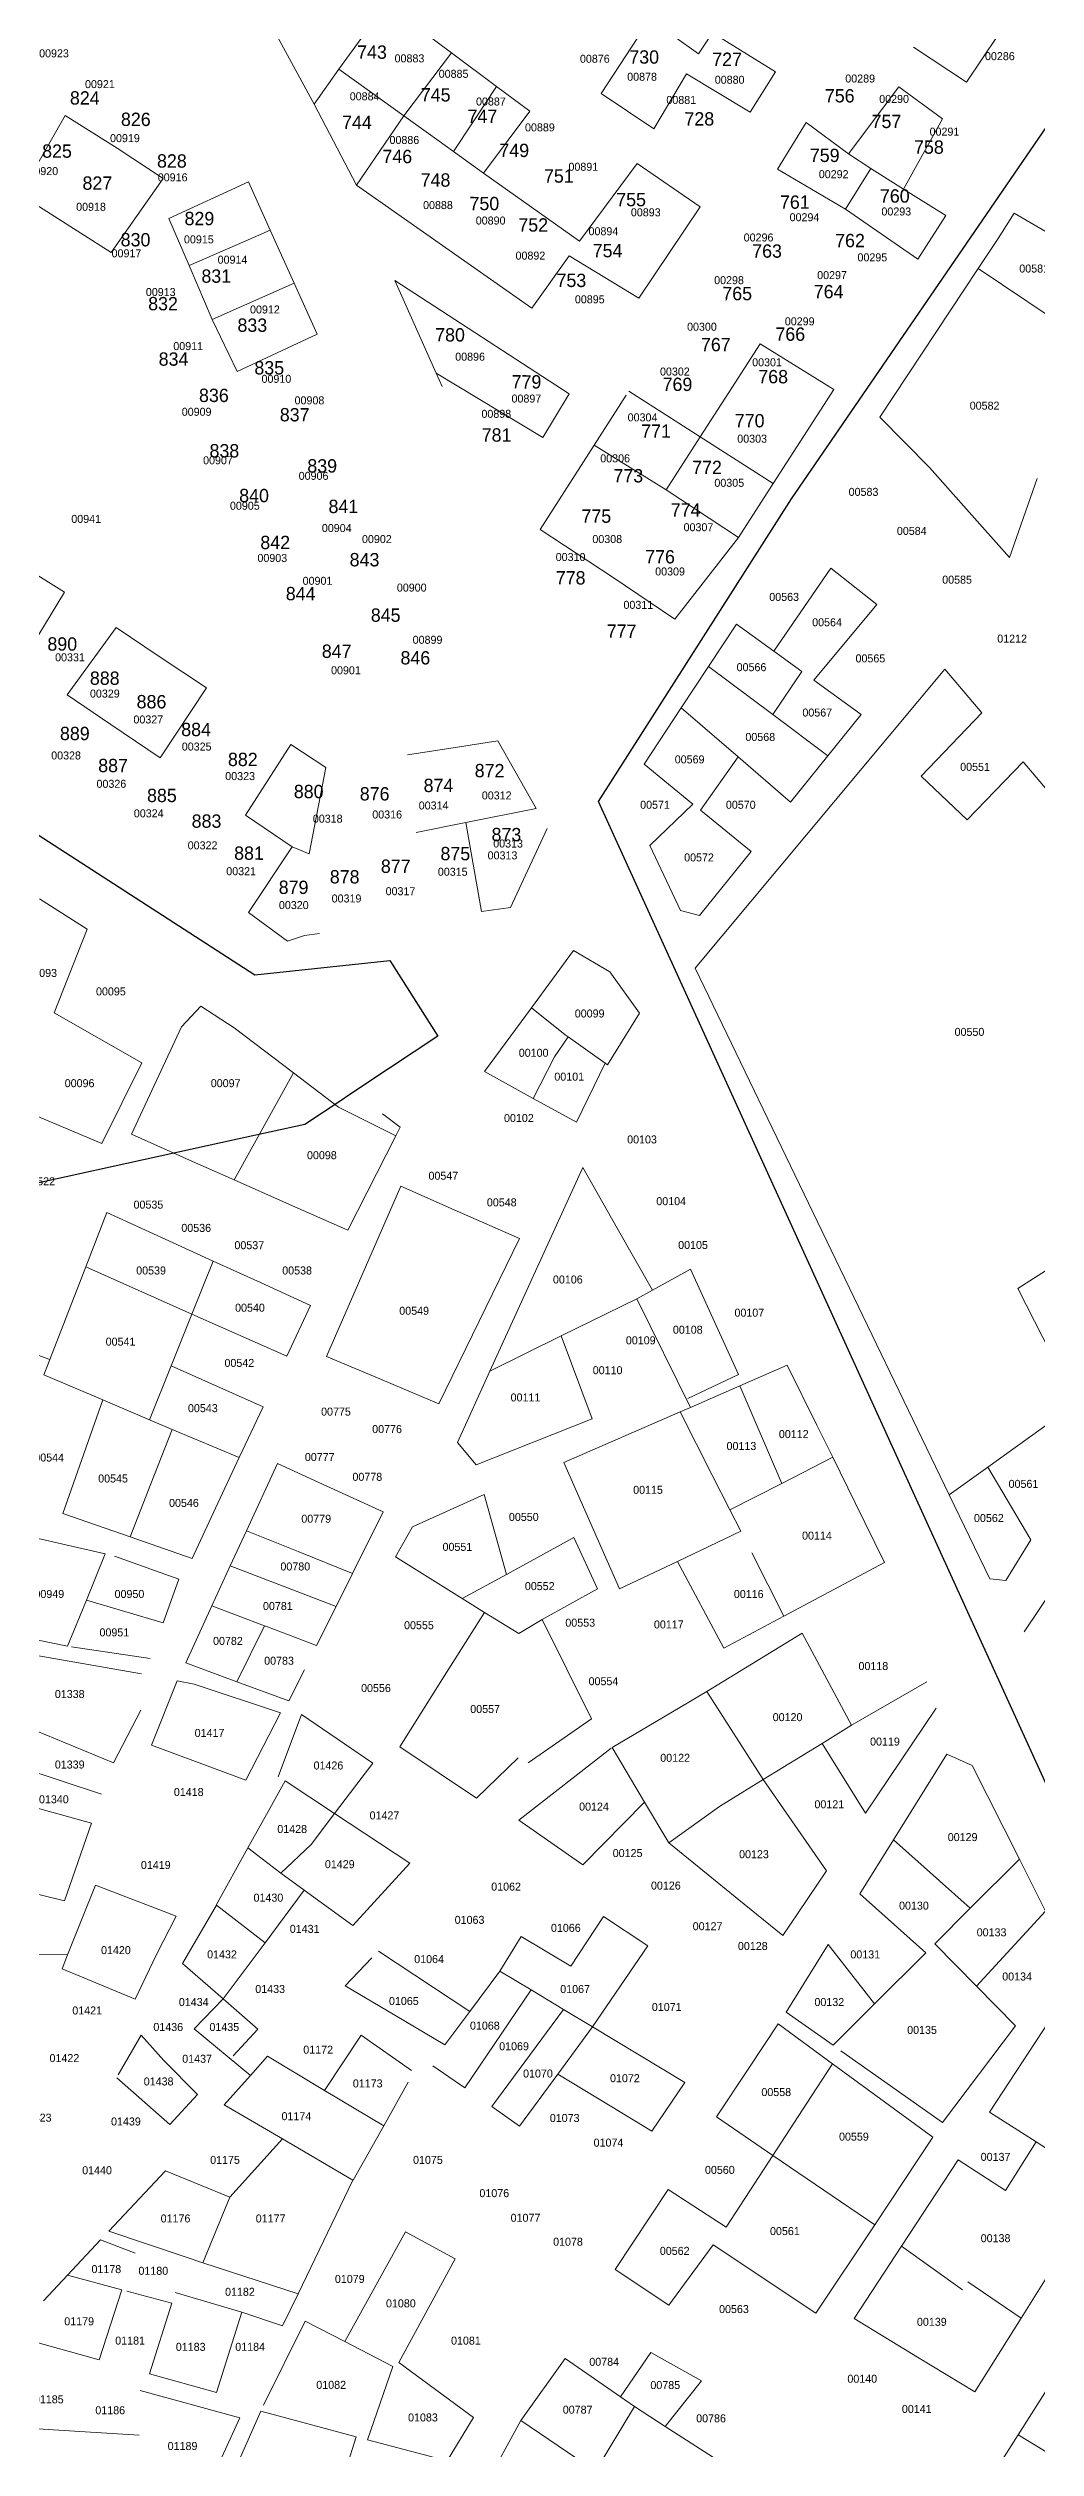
# Model space of a CAD drawing. Header units: metres. Extents: x 245232 to 248406, y 1633796 to 1637634.
# Drawn here: x 245772.9 to 245958.2, y 1634875.1 to 1635324.9 of the extents above; entities that cross this region are included whole.
import ezdxf
from ezdxf.enums import TextEntityAlignment as Align

# ---------------------------------------------------------------- set-up
doc = ezdxf.new("R2010")
doc.units = ezdxf.units.M
doc.header["$MEASUREMENT"] = 0
for name, color, linetype in [('historique_numero_parcelle', 7, 'Continuous'), ('limites_sections', 7, 'Continuous'), ('numero_lot', 7, 'Continuous')]:
    doc.layers.add(name, color=color, linetype=linetype)
doc.layers.add('LIMITES_PARCELLES', color=7, linetype='Continuous', lineweight=0, true_color=0xffffff)
doc.styles.add('Style-FANCY', font='FANCY.shx')
doc.styles.add('Style-WORKING', font='WORKING.shx')

msp = doc.modelspace()

# ---------------------------------------------------------------- linework, layer by layer
at = {"layer": 'limites_parcelles'}
for p, q in [((245836.296, 1635333.14), (245827.472, 1635320.931)), ((245836.296, 1635333.14), (245848.605, 1635323.986)), ((245876.648, 1635316.385), (245885.787, 1635330.35)), ((245894.908, 1635323.844), (245885.787, 1635330.35)), ((245953.943, 1635331.62), (245945.159, 1635318.497)), ((245822.816, 1635314.37), (245815.513, 1635327.81)), ((245897.512, 1635327.79), (245894.908, 1635323.844)), ((245897.512, 1635327.79), (245909.341, 1635320.439)), ((245827.472, 1635320.931), (245822.816, 1635314.37)), ((245831.21, 1635318.244), (245827.472, 1635320.931)), ((245848.605, 1635323.986), (245839.642, 1635312.184)), ((245848.605, 1635323.986), (245857.045, 1635317.71)), ((245945.159, 1635318.497), (245935.211, 1635325.059)), ((245839.642, 1635312.184), (245831.21, 1635318.244)), ((245852.379, 1635310.676), (245857.045, 1635317.71)), ((245857.045, 1635317.71), (245863.244, 1635313.1)), ((245886.522, 1635309.779), (245876.648, 1635316.385)), ((245892.663, 1635320.079), (245886.522, 1635309.779)), ((245904.574, 1635312.872), (245892.663, 1635320.079)), ((245909.341, 1635320.439), (245904.574, 1635312.872)), ((245923.04, 1635305.056), (245932.459, 1635317.65)), ((245932.459, 1635317.65), (245940.645, 1635311.616)), ((245767.703, 1635297.489), (245776.143, 1635312.286)), ((245776.143, 1635312.286), (245785.906, 1635306.167)), ((245830.784, 1635299.227), (245822.816, 1635314.37)), ((245830.784, 1635299.227), (245839.642, 1635312.184)), ((245839.642, 1635312.184), (245839.642, 1635312.184)), ((245839.642, 1635312.184), (245844.26, 1635308.865)), ((245863.244, 1635313.1), (245854.566, 1635301.458)), ((245844.26, 1635308.865), (245848.944, 1635305.498)), ((245848.944, 1635305.498), (245852.379, 1635310.676)), ((245909.722, 1635302.216), (245915.08, 1635310.975)), ((245915.08, 1635310.975), (245923.04, 1635305.056)), ((245940.645, 1635311.616), (245933.355, 1635298.48)), ((245785.906, 1635306.167), (245794.479, 1635300.452)), ((245848.944, 1635305.498), (245854.566, 1635301.458)), ((245872.577, 1635288.707), (245883.397, 1635303.291)), ((245883.397, 1635303.291), (245895.226, 1635295.163)), ((245927.187, 1635302.36), (245923.04, 1635305.056)), ((245794.479, 1635300.452), (245784.742, 1635286.588)), ((245795.563, 1635292.965), (245810.486, 1635299.844)), ((245810.486, 1635299.844), (245814.584, 1635290.775)), ((245863.667, 1635276.164), (245830.784, 1635299.227)), ((245854.566, 1635301.458), (245872.577, 1635288.707)), ((245922.492, 1635294.706), (245909.722, 1635302.216)), ((245922.492, 1635294.706), (245927.187, 1635302.36)), ((245933.355, 1635298.48), (245927.187, 1635302.36)), ((245933.355, 1635298.48), (245941.258, 1635293.509)), ((245784.742, 1635286.588), (245767.703, 1635297.489)), ((245895.226, 1635295.163), (245883.726, 1635278.029)), ((245936.013, 1635285.368), (245922.492, 1635294.706)), ((245951.081, 1635289.225), (245954.118, 1635293.979)), ((245954.118, 1635293.979), (245970.522, 1635284.381)), ((245799.373, 1635284.181), (245795.563, 1635292.965)), ((245809.874, 1635288.733), (245814.584, 1635290.775)), ((245814.584, 1635290.775), (245819.062, 1635280.864)), ((245941.258, 1635293.509), (245936.013, 1635285.368)), ((245947.334, 1635283.564), (245951.081, 1635289.225)), ((245799.373, 1635284.181), (245809.874, 1635288.733)), ((245870.627, 1635285.962), (245863.667, 1635276.164)), ((245883.726, 1635278.029), (245870.627, 1635285.962)), ((245803.713, 1635274.021), (245799.373, 1635284.181)), ((245819.062, 1635280.864), (245814.111, 1635278.657)), ((245819.062, 1635280.864), (245823.398, 1635271.269)), ((245845.722, 1635263.957), (245837.95, 1635281.368)), ((245837.95, 1635281.368), (245870.63, 1635260.095)), ((245928.891, 1635255.696), (245947.334, 1635283.564)), ((245965.791, 1635271.233), (245947.334, 1635283.564)), ((245814.111, 1635278.657), (245803.713, 1635274.021)), ((245808.369, 1635264.284), (245803.713, 1635274.021)), ((245823.398, 1635271.269), (245808.369, 1635264.284)), ((245900.61, 1635260.361), (245906.48, 1635269.443)), ((245906.48, 1635269.443), (245920.261, 1635260.917)), ((245865.692, 1635251.898), (245845.722, 1635263.957)), ((245846.84, 1635261.453), (245845.722, 1635263.957)), ((245870.63, 1635260.095), (245865.692, 1635251.898)), ((245875.308, 1635250.45), (245881.341, 1635259.865)), ((245881.839, 1635260.592), (245895.23, 1635252.036)), ((245895.23, 1635252.036), (245900.61, 1635260.361)), ((245920.261, 1635260.917), (245908.91, 1635243.297)), ((245938.234, 1635246.276), (245928.891, 1635255.696)), ((245865.212, 1635234.697), (245875.308, 1635250.45)), ((245875.308, 1635250.45), (245888.82, 1635242.116)), ((245895.23, 1635252.036), (245888.831, 1635242.133)), ((245908.91, 1635243.297), (245895.23, 1635252.036)), ((245945.665, 1635237.909), (245938.234, 1635246.276)), ((245958.383, 1635244.246), (245953.197, 1635229.429)), ((245888.82, 1635242.116), (245888.831, 1635242.133)), ((245888.831, 1635242.133), (245902.402, 1635233.195)), ((245908.91, 1635243.297), (245902.402, 1635233.195)), ((245953.197, 1635229.429), (245945.665, 1635237.909)), ((245878.885, 1635225.647), (245865.212, 1635234.697)), ((245902.402, 1635233.195), (245890.474, 1635217.868)), ((245767.992, 1635227.91), (245776.002, 1635222.907)), ((245909.009, 1635211.849), (245919.715, 1635227.444)), ((245919.715, 1635227.444), (245928.353, 1635220.606)), ((245776.002, 1635222.907), (245767.47, 1635208.814)), ((245890.474, 1635217.868), (245878.885, 1635225.647)), ((245928.353, 1635220.606), (245916.505, 1635206.437)), ((245776.516, 1635203.655), (245785.699, 1635216.28)), ((245785.699, 1635216.28), (245793.773, 1635210.885)), ((245896.767, 1635208.969), (245902.009, 1635216.903)), ((245902.009, 1635216.903), (245909.009, 1635211.849)), ((245793.773, 1635210.885), (245802.608, 1635204.982)), ((245891.674, 1635201.263), (245896.767, 1635208.969)), ((245894.268, 1635152.455), (245941.099, 1635208.494)), ((245908.835, 1635199.967), (245896.767, 1635208.969)), ((245914.299, 1635208.029), (245909.009, 1635211.849)), ((245941.099, 1635208.494), (245947.999, 1635200.327)), ((245802.608, 1635204.982), (245793.94, 1635191.9)), ((245908.835, 1635199.967), (245914.299, 1635208.029)), ((245916.505, 1635206.437), (245925.388, 1635200.024)), ((245784.681, 1635198.147), (245776.516, 1635203.655)), ((245884.679, 1635190.675), (245891.674, 1635201.263)), ((245902.35, 1635192.051), (245891.674, 1635201.263)), ((245908.835, 1635199.967), (245919.156, 1635192.269)), ((245925.388, 1635200.024), (245919.156, 1635192.269)), ((245947.999, 1635200.327), (245936.673, 1635188.464)), ((245793.94, 1635191.9), (245784.681, 1635198.147)), ((245848.874, 1635193.754), (245857.262, 1635195.06)), ((245857.262, 1635195.06), (245864.425, 1635182.372)), ((245809.922, 1635181.119), (245818.462, 1635194.39)), ((245818.462, 1635194.39), (245824.983, 1635190.033)), ((245840.326, 1635192.422), (245848.874, 1635193.754)), ((245893.85, 1635183.207), (245884.679, 1635190.675)), ((245902.35, 1635192.051), (245895.274, 1635182.048)), ((245912.17, 1635183.577), (245902.35, 1635192.051)), ((245919.156, 1635192.269), (245912.17, 1635183.577)), ((245945.272, 1635180.262), (245955.765, 1635191.136)), ((245955.765, 1635191.136), (245969.785, 1635174.543)), ((245824.983, 1635190.033), (245821.888, 1635173.865)), ((245936.673, 1635188.464), (245945.272, 1635180.262)), ((245864.425, 1635182.372), (245851.296, 1635179.746)), ((245885.781, 1635175.414), (245893.85, 1635183.207)), ((245895.274, 1635182.048), (245904.744, 1635174.336)), ((245818.713, 1635175.188), (245809.922, 1635181.119)), ((245851.296, 1635179.746), (245841.963, 1635177.88)), ((245854.176, 1635163.09), (245851.296, 1635179.746)), ((245866.523, 1635178.656), (245859.643, 1635163.839)), ((245810.529, 1635162.912), (245818.713, 1635175.188)), ((245821.888, 1635173.865), (245818.713, 1635175.188)), ((245891.496, 1635163.283), (245885.781, 1635175.414)), ((245904.744, 1635174.336), (245895.095, 1635162.33)), ((245771.315, 1635165.44), (245780.269, 1635159.774)), ((245859.643, 1635163.839), (245854.176, 1635163.09)), ((245895.095, 1635162.33), (245891.496, 1635163.283)), ((245780.269, 1635159.774), (245774.047, 1635144.067)), ((245817.839, 1635157.489), (245810.529, 1635162.912)), ((245823.855, 1635158.936), (245821.014, 1635158.547)), ((245821.014, 1635158.547), (245817.839, 1635157.489)), ((245863.567, 1635145.03), (245871.436, 1635155.753)), ((245871.436, 1635155.753), (245878.262, 1635151.784)), ((245878.262, 1635151.784), (245883.818, 1635144.005)), ((245941.902, 1635053.765), (245894.268, 1635152.455)), ((245797.934, 1635141.439), (245801.588, 1635145.307)), ((245801.588, 1635145.307), (245807.851, 1635141.286)), ((245774.047, 1635144.067), (245790.495, 1635134.699)), ((245788.542, 1635121.33), (245797.934, 1635141.439)), ((245807.851, 1635141.286), (245818.944, 1635132.813)), ((245854.787, 1635133.064), (245863.567, 1635145.03)), ((245869.879, 1635139.974), (245863.567, 1635145.03)), ((245883.818, 1635144.005), (245877.813, 1635134.33)), ((245870.443, 1635139.573), (245867.872, 1635135.813)), ((245870.443, 1635139.573), (245869.879, 1635139.974)), ((245877.411, 1635134.616), (245870.443, 1635139.573)), ((245790.495, 1635134.699), (245782.985, 1635119.611)), ((245807.836, 1635112.783), (245818.944, 1635132.813)), ((245818.944, 1635132.813), (245827.367, 1635126.379)), ((245863.917, 1635128.05), (245854.787, 1635133.064)), ((245867.872, 1635135.813), (245863.917, 1635128.05)), ((245877.411, 1635134.616), (245872.018, 1635123.601)), ((245877.813, 1635134.33), (245877.411, 1635134.616)), ((245872.018, 1635123.601), (245863.917, 1635128.05)), ((245782.985, 1635119.611), (245767.014, 1635126.312)), ((245827.367, 1635126.379), (245838.111, 1635121.007)), ((245835.63, 1635125.162), (245838.945, 1635122.653)), ((245799.465, 1635116.491), (245788.542, 1635121.33)), ((245838.111, 1635121.007), (245829.155, 1635103.339)), ((245838.945, 1635122.653), (245838.111, 1635121.007)), ((245807.836, 1635112.783), (245799.465, 1635116.491)), ((245855.796, 1635076.934), (245873.182, 1635115.113)), ((245873.182, 1635115.113), (245879.664, 1635103.74)), ((245817.661, 1635108.431), (245807.836, 1635112.783)), ((245825.12, 1635079.671), (245839.051, 1635111.62)), ((245839.051, 1635111.62), (245849.631, 1635106.934)), ((245779.996, 1635096.473), (245783.942, 1635106.645)), ((245783.942, 1635106.645), (245794.898, 1635101.654)), ((245829.155, 1635103.339), (245817.661, 1635108.431)), ((245849.631, 1635106.934), (245861.324, 1635101.754)), ((245794.898, 1635101.654), (245803.874, 1635097.565)), ((245861.324, 1635101.754), (245846.184, 1635070.827)), ((245879.664, 1635103.74), (245886.293, 1635092.111)), ((245954.797, 1635092.42), (245972.921, 1635104.062)), ((245773.259, 1635079.108), (245779.996, 1635096.473)), ((245799.894, 1635087.633), (245779.996, 1635096.473)), ((245799.894, 1635087.633), (245803.874, 1635097.565)), ((245803.874, 1635097.565), (245812.771, 1635093.512)), ((245886.293, 1635092.111), (245893.426, 1635096.015)), ((245893.426, 1635096.015), (245902.412, 1635076.277)), ((245812.771, 1635093.512), (245822.149, 1635089.24)), ((245886.293, 1635092.111), (245883.353, 1635090.502)), ((245965.777, 1635070.856), (245954.797, 1635092.42)), ((245799.894, 1635087.633), (245796.007, 1635077.933)), ((245817.689, 1635079.728), (245799.894, 1635087.633)), ((245822.149, 1635089.24), (245817.689, 1635079.728)), ((245883.353, 1635090.502), (245869.169, 1635083.518)), ((245893.426, 1635070.133), (245883.353, 1635090.502)), ((245855.796, 1635076.934), (245869.169, 1635083.518)), ((245869.169, 1635083.518), (245874.961, 1635068.013)), ((245773.259, 1635079.108), (245768.728, 1635080.713)), ((245772.141, 1635076.226), (245773.259, 1635079.108)), ((245791.953, 1635067.816), (245796.007, 1635077.933)), ((245796.007, 1635077.933), (245813.25, 1635070.259)), ((245833.955, 1635075.962), (245825.12, 1635079.671)), ((245902.668, 1635074.159), (245911.547, 1635078.027)), ((245911.547, 1635078.027), (245917.078, 1635066.821)), ((245783.189, 1635071.536), (245772.141, 1635076.226)), ((245846.184, 1635070.827), (245833.955, 1635075.962)), ((245849.687, 1635063.519), (245855.796, 1635076.934)), ((245902.412, 1635076.277), (245892.892, 1635071.795)), ((245893.426, 1635070.133), (245902.668, 1635074.159)), ((245902.668, 1635074.159), (245910.52, 1635055.895)), ((245775.722, 1635050.212), (245783.189, 1635071.536)), ((245791.953, 1635067.816), (245783.189, 1635071.536)), ((245813.25, 1635070.259), (245808.773, 1635060.71)), ((245869.637, 1635059.771), (245891.463, 1635069.278)), ((245891.463, 1635069.278), (245893.426, 1635070.133)), ((245891.463, 1635069.278), (245897.488, 1635057.422)), ((245965.777, 1635070.856), (245956.715, 1635064.369)), ((245796.21, 1635066.017), (245791.953, 1635067.816)), ((245796.21, 1635066.017), (245792.226, 1635055.826)), ((245808.773, 1635060.71), (245796.21, 1635066.017)), ((245874.961, 1635068.013), (245853.179, 1635059.391)), ((245917.078, 1635066.821), (245920.063, 1635060.773)), ((245956.715, 1635064.369), (245949.139, 1635058.946)), ((245808.773, 1635060.71), (245804.325, 1635051.221)), ((245853.179, 1635059.391), (245849.687, 1635063.519)), ((245880.059, 1635036.093), (245869.637, 1635059.771)), ((245910.52, 1635055.895), (245920.063, 1635060.773)), ((245920.063, 1635060.773), (245924.27, 1635052.249)), ((245792.226, 1635055.826), (245788.323, 1635045.843)), ((245810.13, 1635047.019), (245815.92, 1635059.598)), ((245815.92, 1635059.598), (245825.183, 1635055.391)), ((245825.183, 1635055.391), (245835.787, 1635050.574)), ((245897.488, 1635057.422), (245900.791, 1635050.923)), ((245900.791, 1635050.923), (245910.52, 1635055.895)), ((245941.902, 1635053.765), (245949.139, 1635058.946)), ((245949.139, 1635058.946), (245957.242, 1635045.329)), ((245804.325, 1635051.221), (245799.919, 1635041.823)), ((245841.257, 1635047.719), (245854.732, 1635053.797)), ((245854.732, 1635053.797), (245858.885, 1635038.833)), ((245900.791, 1635050.923), (245902.829, 1635046.914)), ((245924.27, 1635052.249), (245929.803, 1635041.038)), ((245949.513, 1635037.996), (245941.902, 1635053.765)), ((245788.323, 1635045.843), (245775.722, 1635050.212)), ((245807.092, 1635040.418), (245810.13, 1635047.019)), ((245819.816, 1635043.097), (245810.13, 1635047.019)), ((245835.787, 1635050.574), (245830.001, 1635038.972)), ((245838.052, 1635042.122), (245841.257, 1635047.719)), ((245902.829, 1635046.914), (245890.957, 1635041.272)), ((245955.995, 1635028.033), (245968.247, 1635046.411)), ((245768.092, 1635046.239), (245783.632, 1635042.653)), ((245783.632, 1635042.653), (245780.108, 1635034.015)), ((245785.393, 1635042.246), (245797.458, 1635037.96)), ((245799.919, 1635041.823), (245788.323, 1635045.843)), ((245830.001, 1635038.972), (245819.816, 1635043.097)), ((245850.605, 1635034.296), (245838.052, 1635042.122)), ((245858.885, 1635038.833), (245871.52, 1635045.756)), ((245871.52, 1635045.756), (245875.93, 1635036.117)), ((245904.887, 1635042.866), (245910.922, 1635030.992)), ((245957.242, 1635045.329), (245952.529, 1635037.678)), ((245797.458, 1635037.96), (245794.494, 1635029.765)), ((245803.644, 1635032.925), (245807.092, 1635040.418)), ((245807.092, 1635040.418), (245826.923, 1635032.801)), ((245830.001, 1635038.972), (245826.923, 1635032.801)), ((245850.605, 1635034.296), (245858.885, 1635038.833)), ((245890.957, 1635041.272), (245880.059, 1635036.093)), ((245899.661, 1635025), (245890.957, 1635041.272)), ((245929.803, 1635041.038), (245910.922, 1635030.992)), ((245952.529, 1635037.678), (245949.513, 1635037.996)), ((245780.108, 1635034.015), (245776.594, 1635025.402)), ((245794.494, 1635029.765), (245780.108, 1635034.015)), ((245798.728, 1635022.244), (245803.645, 1635032.925)), ((245803.645, 1635032.925), (245803.644, 1635032.925)), ((245813.512, 1635029.208), (245803.645, 1635032.925)), ((245826.923, 1635032.801), (245823.293, 1635025.522)), ((245854.751, 1635031.712), (245850.605, 1635034.296)), ((245875.93, 1635036.117), (245865.599, 1635030.389)), ((245813.512, 1635029.208), (245808.352, 1635018.694)), ((245814.06, 1635029.001), (245813.512, 1635029.208)), ((245823.293, 1635025.522), (245814.06, 1635029.001)), ((245846.901, 1635019.25), (245854.751, 1635031.712)), ((245854.751, 1635031.712), (245861.233, 1635027.743)), ((245861.233, 1635027.743), (245865.599, 1635030.389)), ((245865.599, 1635030.389), (245874.843, 1635011.782)), ((245910.922, 1635030.992), (245899.661, 1635025)), ((245765.434, 1635024.535), (245790.473, 1635020.18)), ((245776.594, 1635025.402), (245765.549, 1635027.641)), ((245792.061, 1635023.038), (245777.297, 1635025.26)), ((245896.448, 1635016.862), (245914.356, 1635027.824)), ((245914.356, 1635027.824), (245923.612, 1635010.558)), ((245808.352, 1635018.694), (245798.728, 1635022.244)), ((245821.013, 1635020.95), (245818.096, 1635015.1)), ((245792.302, 1635006.813), (245797.141, 1635018.91)), ((245797.141, 1635018.91), (245800.316, 1635018.275)), ((245800.316, 1635018.275), (245816.508, 1635012.877)), ((245818.096, 1635015.1), (245808.352, 1635018.694)), ((245838.886, 1635006.525), (245846.901, 1635019.25)), ((245888.341, 1635012.075), (245896.445, 1635016.867)), ((245896.445, 1635016.867), (245896.448, 1635016.862)), ((245907.049, 1635000.365), (245896.448, 1635016.862)), ((245923.612, 1635010.558), (245937.702, 1635018.667)), ((245790.314, 1635013.354), (245785.174, 1635003.514)), ((245816.508, 1635012.877), (245810.041, 1635000.291)), ((245816.093, 1635000.916), (245820.477, 1635012.56)), ((245820.477, 1635012.56), (245833.841, 1635003.475)), ((245874.843, 1635011.782), (245862.953, 1635003.533)), ((245878.676, 1635006.36), (245888.341, 1635012.075)), ((245923.612, 1635010.558), (245918.094, 1635007.162)), ((245939.487, 1635013.733), (245926.19, 1634994.062)), ((245785.174, 1635003.514), (245768.89, 1635010.236)), ((245810.041, 1635000.291), (245792.302, 1635006.813)), ((245853.296, 1634996.919), (245838.886, 1635006.525)), ((245861.223, 1634992.778), (245878.527, 1635006.272)), ((245884.776, 1634996.123), (245878.676, 1635006.36)), ((245918.094, 1635007.162), (245907.049, 1635000.365)), ((245926.19, 1634994.062), (245918.094, 1635007.162)), ((245782.972, 1634997.614), (245767.801, 1635002.645)), ((245833.841, 1635003.475), (245826.657, 1634993.99)), ((245861.101, 1635004.46), (245853.296, 1634996.919)), ((245931.474, 1634989.106), (245941.468, 1635005.131)), ((245941.468, 1635005.131), (245946.23, 1635003.015)), ((245946.23, 1635003.015), (245955.081, 1634985.443)), ((245813.872, 1634993.823), (245817.363, 1635000.122)), ((245817.363, 1635000.122), (245826.657, 1634993.99)), ((245907.049, 1635000.365), (245898.847, 1634995.318)), ((245907.049, 1635000.365), (245918.902, 1634983.278)), ((245766.865, 1634996.117), (245781.068, 1634992.175)), ((245810.411, 1634987.578), (245813.872, 1634993.823)), ((245826.657, 1634993.99), (245822.284, 1634988.216)), ((245826.657, 1634993.99), (245840.769, 1634984.679)), ((245873.204, 1634984.383), (245861.223, 1634992.778)), ((245884.776, 1634996.123), (245873.204, 1634984.383)), ((245889.322, 1634988.492), (245884.776, 1634996.123)), ((245898.847, 1634995.318), (245889.322, 1634988.492)), ((245781.068, 1634992.175), (245775.982, 1634977.643)), ((245822.284, 1634988.216), (245816.569, 1634982.818)), ((245896.707, 1634982.494), (245889.322, 1634988.492)), ((245925.163, 1634978.986), (245931.474, 1634989.106)), ((245931.474, 1634989.106), (245945.866, 1634976.248)), ((245804.455, 1634976.828), (245810.411, 1634987.578)), ((245816.569, 1634982.818), (245810.411, 1634987.578)), ((245840.769, 1634984.679), (245830.087, 1634973.048)), ((245918.902, 1634983.278), (245913.588, 1634975.416)), ((245945.866, 1634976.248), (245955.081, 1634985.443)), ((245955.081, 1634985.443), (245959.978, 1634975.721)), ((245775.982, 1634977.643), (245757.954, 1634982.091)), ((245776.594, 1634967.543), (245781.813, 1634980.591)), ((245781.813, 1634980.591), (245796.931, 1634974.775)), ((245820.975, 1634979.634), (245813.615, 1634969.802)), ((245820.975, 1634979.634), (245816.569, 1634982.818)), ((245830.087, 1634973.048), (245820.975, 1634979.634)), ((245903.454, 1634977.015), (245896.707, 1634982.494)), ((245937.522, 1634967.923), (245925.163, 1634978.986)), ((245796.931, 1634974.775), (245793.233, 1634967.578)), ((245798.157, 1634965.88), (245804.482, 1634976.807)), ((245804.482, 1634976.807), (245804.455, 1634976.828)), ((245813.615, 1634969.802), (245804.482, 1634976.807)), ((245870.986, 1634965.394), (245877.081, 1634974.715)), ((245877.081, 1634974.715), (245885.377, 1634969.203)), ((245910.694, 1634971.136), (245903.454, 1634977.015)), ((245913.588, 1634975.416), (245910.694, 1634971.136)), ((245945.866, 1634976.248), (245939.218, 1634969.615)), ((245959.978, 1634975.721), (245947.009, 1634961.677)), ((245813.615, 1634969.802), (245805.738, 1634959.282)), ((245857.64, 1634964.469), (245861.62, 1634970.95)), ((245861.62, 1634970.95), (245870.986, 1634965.394)), ((245757.689, 1634967.671), (245776.594, 1634967.543)), ((245775.546, 1634964.924), (245776.594, 1634967.543)), ((245793.233, 1634967.578), (245789.267, 1634959.246)), ((245805.738, 1634959.282), (245798.157, 1634965.88)), ((245828.662, 1634961.689), (245833.647, 1634966.948)), ((245834.87, 1634968.238), (245852.011, 1634956.911)), ((245885.377, 1634969.203), (245875.027, 1634954.009)), ((245911.319, 1634956.784), (245919.22, 1634969.455)), ((245919.22, 1634969.455), (245927.907, 1634958.329)), ((245927.907, 1634958.329), (245937.522, 1634967.923)), ((245939.218, 1634969.615), (245947.009, 1634961.677)), ((245789.267, 1634959.246), (245775.546, 1634964.924)), ((245837.966, 1634956.186), (245828.662, 1634961.689)), ((245863.491, 1634960.949), (245851.092, 1634942.57)), ((245852.011, 1634956.911), (245857.64, 1634964.469)), ((245863.491, 1634960.949), (245857.64, 1634964.469)), ((245869.556, 1634957.3), (245863.491, 1634960.949)), ((245947.009, 1634961.677), (245954.345, 1634954.201)), ((245956.856, 1634949.296), (245965.545, 1634962.533)), ((245800.333, 1634953.647), (245805.738, 1634959.282)), ((245805.738, 1634959.282), (245812.243, 1634953.619)), ((245852.011, 1634956.911), (245847.332, 1634950.63)), ((245856.117, 1634939.078), (245869.556, 1634957.3)), ((245875.027, 1634954.009), (245869.556, 1634957.3)), ((245920.129, 1634950.569), (245911.319, 1634956.784)), ((245927.907, 1634958.329), (245920.129, 1634950.569)), ((245786.089, 1634945.036), (245790.375, 1634952.438)), ((245790.375, 1634952.438), (245794.661, 1634947.734)), ((245810.862, 1634944.916), (245800.333, 1634953.647)), ((245812.243, 1634953.619), (245807.618, 1634948.584)), ((245824.744, 1634942.11), (245831.659, 1634952.483)), ((245831.659, 1634952.483), (245841.104, 1634945.854)), ((245847.332, 1634950.63), (245837.966, 1634956.186)), ((245868.519, 1634945.17), (245875.027, 1634954.009)), ((245875.027, 1634954.009), (245892.31, 1634943.61)), ((245904.309, 1634946.288), (245909.816, 1634954.593)), ((245909.816, 1634954.593), (245920.027, 1634947.126)), ((245954.345, 1634954.201), (245940.674, 1634936.075)), ((245794.661, 1634947.734), (245800.916, 1634941.328)), ((245810.862, 1634944.916), (245814.062, 1634948.51)), ((245814.062, 1634948.51), (245824.744, 1634942.11)), ((245940.674, 1634936.075), (245921.594, 1634949.535)), ((245949.472, 1634938.046), (245956.856, 1634949.296)), ((245795.728, 1634935.711), (245785.832, 1634944.498)), ((245805.967, 1634939.42), (245810.862, 1634944.916)), ((245840.469, 1634943.631), (245835.862, 1634935.448)), ((245851.092, 1634942.57), (245845.099, 1634946.734)), ((245868.519, 1634945.17), (245861.355, 1634935.439)), ((245878.342, 1634939.202), (245868.519, 1634945.17)), ((245892.31, 1634943.61), (245886.13, 1634934.47)), ((245898.243, 1634937.14), (245904.309, 1634946.288)), ((245915.228, 1634939.75), (245920.027, 1634947.126)), ((245920.027, 1634947.126), (245938.862, 1634933.349)), ((245800.916, 1634941.328), (245795.728, 1634935.711)), ((245816.902, 1634933.018), (245805.967, 1634939.42)), ((245835.862, 1634935.448), (245824.744, 1634942.11)), ((245861.355, 1634935.439), (245856.117, 1634939.078)), ((245886.13, 1634934.47), (245878.342, 1634939.202)), ((245908.839, 1634929.928), (245915.228, 1634939.75)), ((245835.862, 1634935.448), (245830.132, 1634925.272)), ((245908.839, 1634929.928), (245898.243, 1634937.14)), ((245958.186, 1634932.454), (245949.472, 1634938.046)), ((245806.995, 1634922.102), (245816.902, 1634933.018)), ((245830.099, 1634925.291), (245816.902, 1634933.018)), ((245900.08, 1634916.464), (245908.839, 1634929.928)), ((245908.839, 1634929.928), (245927.943, 1634916.925)), ((245938.862, 1634933.349), (245927.943, 1634916.925)), ((245952.496, 1634923.334), (245958.186, 1634932.454)), ((245958.186, 1634932.454), (245970.941, 1634924.268)), ((245784.317, 1634915.721), (245794.964, 1634927.042)), ((245794.964, 1634927.042), (245806.995, 1634922.102)), ((245830.099, 1634925.291), (245819.833, 1634904.013)), ((245830.132, 1634925.272), (245830.099, 1634925.291)), ((245932.989, 1634912.932), (245943.617, 1634929.125)), ((245943.617, 1634929.125), (245952.496, 1634923.334)), ((245806.995, 1634922.102), (245801.968, 1634909.799)), ((245879.29, 1634908.558), (245889.236, 1634923.557)), ((245889.236, 1634923.557), (245900.08, 1634916.464)), ((245927.943, 1634916.925), (245916.929, 1634900.357)), ((245776.564, 1634907.476), (245782.786, 1634914.092)), ((245782.786, 1634914.092), (245789.275, 1634911.588)), ((245798.836, 1634910.85), (245784.317, 1634915.721)), ((245828.567, 1634895.04), (245839.931, 1634915.634)), ((245839.931, 1634915.634), (245849.24, 1634910.517)), ((245897.652, 1634913.165), (245889.349, 1634901.882)), ((245916.929, 1634900.357), (245897.652, 1634913.165)), ((245924.097, 1634899.384), (245932.989, 1634912.932)), ((245944.393, 1634904.756), (245932.989, 1634912.932)), ((245965.089, 1634914.935), (245955.377, 1634899.445)), ((245772.048, 1634902.674), (245776.564, 1634907.476)), ((245776.564, 1634907.476), (245786.747, 1634904.742)), ((245801.968, 1634909.799), (245798.836, 1634910.85)), ((245819.833, 1634904.013), (245801.968, 1634909.799)), ((245849.24, 1634910.517), (245838.723, 1634891.117)), ((245889.349, 1634901.882), (245879.29, 1634908.558)), ((245786.747, 1634904.742), (245782.522, 1634891.603)), ((245796.11, 1634902.229), (245787.669, 1634904.495)), ((245796.738, 1634904.217), (245809.244, 1634900.539)), ((245819.833, 1634904.013), (245816.913, 1634897.961)), ((245955.377, 1634899.445), (245945.394, 1634906.256)), ((245791.925, 1634888.995), (245796.11, 1634902.229)), ((245809.244, 1634900.539), (245804.54, 1634885.497)), ((245816.913, 1634897.961), (245809.244, 1634900.539)), ((245813.323, 1634883.148), (245821.157, 1634898.883)), ((245821.157, 1634898.883), (245828.567, 1634895.04)), ((245935.975, 1634892.134), (245924.097, 1634899.384)), ((245955.377, 1634899.445), (245946.692, 1634885.592)), ((245782.522, 1634891.603), (245769.508, 1634895.213)), ((245837.559, 1634890.376), (245828.567, 1634895.04)), ((245804.54, 1634885.497), (245791.925, 1634888.995)), ((245832.824, 1634876.644), (245837.559, 1634890.376)), ((245838.723, 1634891.117), (245852.681, 1634880.828)), ((245861.563, 1634880.248), (245869.903, 1634891.857)), ((245869.903, 1634891.857), (245880.259, 1634884.68)), ((245880.259, 1634884.68), (245885.959, 1634892.966)), ((245885.959, 1634892.966), (245895.429, 1634887.696)), ((245946.692, 1634885.592), (245935.975, 1634892.134)), ((245790.221, 1634885.848), (245808.878, 1634880.766)), ((245880.259, 1634884.68), (245882.882, 1634882.862)), ((245895.429, 1634887.696), (245888.676, 1634879.118)), ((245954.819, 1634877.565), (245961.462, 1634888.009)), ((245808.878, 1634880.766), (245802.439, 1634866.717)), ((245812.799, 1634881.966), (245805.862, 1634866.32)), ((245830.695, 1634877.21), (245812.799, 1634881.966)), ((245852.681, 1634880.828), (245847.734, 1634872.681)), ((245854.882, 1634867.987), (245861.563, 1634880.248)), ((245861.563, 1634880.248), (245875.566, 1634870.77)), ((245875.566, 1634870.77), (245882.882, 1634882.862)), ((245882.882, 1634882.862), (245888.676, 1634879.118)), ((245768.079, 1634878.874), (245778.851, 1634878.193)), ((245778.851, 1634878.193), (245790.033, 1634877.486)), ((245825.494, 1634860.637), (245830.695, 1634877.21)), ((245847.734, 1634872.681), (245832.824, 1634876.644)), ((245888.676, 1634879.118), (245899.241, 1634872.29)), ((245946.006, 1634863.707), (245954.819, 1634877.565)), ((245954.819, 1634877.565), (245968.343, 1634869.316))]:
    msp.add_line(p, q, dxfattribs=at)
at = {"layer": 'limites_sections', "flags": 128}
msp.add_lwpolyline([(246011.802, 1634851.075), (246003.757, 1634903.681), (245876.166, 1635183.709), (245912.36, 1635240.445), (245993.803, 1635359.213), (246015.039, 1635394.607), (246192.559, 1635664.461), (246208.147, 1635671.811), (246232.762, 1635710.906)], dxfattribs=at)
msp.add_lwpolyline([(245739.856, 1635105.348), (245440.906, 1635006.628), (245433.772, 1635004.518), (245446.895, 1635117.771), (245422.716, 1635152.914), (245437.268, 1635274.622), (245420.07, 1635331.508), (245369.799, 1635381.779), (245338.384, 1635452.238), (245450.924, 1635384.215), (245811.683, 1635151.209), (245837.018, 1635153.876), (245846.028, 1635139.735), (245836.969, 1635133.715), (245829.305, 1635128.621), (245827.861, 1635127.662), (245821.098, 1635123.168), (245808.478, 1635120.4), (245764.363, 1635110.724), (245739.856, 1635105.348)], close=True, dxfattribs=at)

# ---------------------------------------------------------------- texts
at = {"layer": 'historique_numero_parcelle', "style": 'Style-FANCY'}
for s, p in [('00923', (245774.035, 1635323.921)), ('00883', (245840.697, 1635322.972)), ('00885', (245848.968, 1635320.078)), ('00876', (245875.455, 1635322.899)), ('00286', (245951.41, 1635323.389)), ('00921', (245782.644, 1635318.151)), ('00884', (245832.288, 1635315.861)), ('00878', (245884.315, 1635319.528)), ('00880', (245900.738, 1635318.964)), ('00289', (245925.213, 1635319.195)), ('00290', (245931.577, 1635315.37)), ('00887', (245855.968, 1635314.887)), ('00881', (245891.663, 1635315.175)), ('00919', (245787.334, 1635308.021)), ('00886', (245839.742, 1635307.68)), ('00889', (245865.155, 1635310.036)), ('00291', (245941.022, 1635309.238)), ('00891', (245873.3, 1635302.658)), ('00920', (245772.03, 1635301.847)), ('00916', (245796.285, 1635300.674)), ('00292', (245920.244, 1635301.269)), ('00918', (245780.981, 1635295.157)), ('00888', (245846.036, 1635295.476)), ('00893', (245885.007, 1635294.121)), ('00294', (245914.773, 1635293.199)), ('00293', (245931.988, 1635294.276)), ('00915', (245801.201, 1635289.048)), ('00890', (245855.917, 1635292.578)), ('00894', (245877.066, 1635290.575)), ('00296', (245906.159, 1635289.407)), ('00917', (245787.629, 1635286.435)), ('00914', (245807.515, 1635285.239)), ('00892', (245863.375, 1635286.007)), ('00295', (245927.501, 1635285.678)), ('00298', (245900.622, 1635281.404)), ('00297', (245919.938, 1635282.345)), ('00581', (245957.842, 1635283.581)), ('00913', (245794.05, 1635279.176)), ('00912', (245813.587, 1635275.911)), ('00895', (245874.508, 1635277.816)), ('00300', (245895.543, 1635272.676)), ('00299', (245913.874, 1635273.686)), ('00911', (245799.201, 1635269.044)), ('00896', (245852.065, 1635267.059)), ('00301', (245907.746, 1635266.011)), ('00910', (245815.742, 1635262.912)), ('00302', (245890.465, 1635264.278)), ('00908', (245821.941, 1635258.873)), ('00897', (245862.623, 1635259.216)), ('00582', (245948.549, 1635257.884)), ('00909', (245800.782, 1635256.737)), ('00898', (245856.983, 1635256.354)), ('00304', (245884.401, 1635255.683)), ('00306', (245879.263, 1635248.008)), ('00303', (245904.954, 1635251.693)), ('00907', (245804.785, 1635247.643)), ('00906', (245822.712, 1635244.727)), ('00305', (245900.665, 1635243.424)), ('00905', (245809.823, 1635239.122)), ('00583', (245925.841, 1635241.726)), ('00941', (245780.07, 1635236.657)), ('00904', (245827.058, 1635234.943)), ('00307', (245894.889, 1635235.098)), ('00584', (245934.888, 1635234.41)), ('00902', (245834.581, 1635232.877)), ('00308', (245877.787, 1635232.88)), ('00903', (245814.975, 1635229.336)), ('00310', (245870.91, 1635229.516)), ('00309', (245889.561, 1635226.808)), ('00901', (245823.451, 1635225.055)), ('00900', (245841.12, 1635223.781)), ('00563', (245910.957, 1635222.036)), ('00585', (245943.386, 1635225.265)), ('00311', (245883.615, 1635220.55)), ('00564', (245918.999, 1635217.28)), ('00899', (245844.086, 1635214.001)), ('01212', (245953.712, 1635214.218)), ('00331', (245777.032, 1635210.716)), ('00901', (245828.783, 1635208.286)), ('00566', (245904.835, 1635208.867)), ('00565', (245927.132, 1635210.513)), ('00329', (245783.57, 1635203.916)), ('00327', (245791.722, 1635199.068)), ('00567', (245917.171, 1635200.362)), ('00325', (245800.792, 1635193.987)), ('00568', (245906.48, 1635195.79)), ('00328', (245776.3, 1635192.319)), ('00569', (245893.229, 1635191.583)), ('00551', (245946.757, 1635190.186)), ('00326', (245784.796, 1635187.009)), ('00323', (245808.941, 1635188.449)), ('00324', (245791.796, 1635181.474)), ('00318', (245825.364, 1635180.476)), ('00316', (245836.516, 1635181.256)), ('00314', (245845.223, 1635182.95)), ('00312', (245857.053, 1635184.827)), ('00571', (245886.743, 1635183.079)), ('00570', (245902.824, 1635183.079)), ('00322', (245801.899, 1635175.471)), ('00313', (245858.143, 1635173.589)), ('00313', (245859.189, 1635175.817)), ('00572', (245894.993, 1635173.209)), ('00321', (245809.131, 1635170.625)), ('00315', (245848.808, 1635170.522)), ('00320', (245819.002, 1635164.277)), ('00319', (245828.892, 1635165.519)), ('00317', (245839.012, 1635166.876)), ('00093', (245771.818, 1635151.557)), ('00095', (245784.706, 1635148.097)), ('00099', (245874.484, 1635143.96)), ('00550', (245945.711, 1635140.511)), ('00100', (245863.983, 1635136.593)), ('00101', (245870.655, 1635132.114)), ('00096', (245778.837, 1635130.897)), ('00097', (245806.227, 1635130.897)), ('00102', (245861.215, 1635124.365)), ('00103', (245884.306, 1635120.353)), ('00098', (245824.269, 1635117.399)), ('00547', (245847.05, 1635113.546)), ('00522', (245771.445, 1635112.5)), ('00548', (245858.003, 1635108.56)), ('00104', (245889.772, 1635108.783)), ('00535', (245791.742, 1635108.135)), ('00536', (245800.704, 1635103.772)), ('00537', (245810.661, 1635100.531)), ('00105', (245893.871, 1635100.572)), ('00539', (245792.24, 1635095.793)), ('00538', (245819.623, 1635095.793)), ('00106', (245870.394, 1635094.103)), ('00540', (245810.786, 1635088.812)), ('00549', (245841.573, 1635088.24)), ('00107', (245904.429, 1635087.882)), ('00541', (245786.514, 1635082.454)), ('00109', (245884.066, 1635082.696)), ('00108', (245892.885, 1635084.686)), ('00542', (245808.794, 1635078.465)), ('00110', (245877.855, 1635077.097)), ('00543', (245801.948, 1635069.988)), ('00775', (245826.911, 1635069.335)), ('00111', (245862.452, 1635071.997)), ('00776', (245836.495, 1635066.062)), ('00112', (245912.76, 1635065.131)), ('00544', (245773.133, 1635060.732)), ('00777', (245823.861, 1635060.826)), ('00113', (245902.947, 1635062.891)), ('00545', (245785.114, 1635056.805)), ('00778', (245832.792, 1635057.118)), ('00115', (245885.432, 1635054.68)), ('00561', (245955.836, 1635055.796)), ('00546', (245798.401, 1635052.223)), ('00779', (245823.208, 1635049.264)), ('00550', (245862.136, 1635049.599)), ('00114', (245917.107, 1635046.096)), ('00562', (245949.348, 1635049.395)), ('00551', (245849.688, 1635043.989)), ('00780', (245819.287, 1635040.319)), ('00552', (245865.123, 1635036.634)), ('00949', (245773.156, 1635035.16)), ('00950', (245788.186, 1635035.16)), ('00781', (245816.019, 1635032.902)), ('00116', (245904.313, 1635035.148)), ('00951', (245785.355, 1635027.961)), ('00555', (245842.469, 1635029.31)), ('00553', (245872.716, 1635029.778)), ('00117', (245889.325, 1635029.445)), ('00782', (245806.653, 1635026.357)), ('00783', (245816.237, 1635022.648)), ('00554', (245877.072, 1635018.807)), ('00118', (245927.686, 1635021.652)), ('01338', (245776.983, 1635016.404)), ('00556', (245834.41, 1635017.529)), ('00557', (245854.885, 1635013.602)), ('00120', (245911.6, 1635012.072)), ('01417', (245803.204, 1635009.109)), ('00119', (245929.859, 1635007.5)), ('01339', (245776.983, 1635003.193)), ('01426', (245825.498, 1635003.015)), ('00122', (245890.514, 1635004.452)), ('01340', (245774.011, 1634996.681)), ('01418', (245799.303, 1634998.038)), ('01427', (245836.008, 1634993.658)), ('00124', (245875.297, 1634995.308)), ('00121', (245919.425, 1634995.744)), ('01428', (245818.703, 1634991.107)), ('00129', (245944.424, 1634989.593)), ('01419', (245793.125, 1634984.362)), ('01429', (245827.621, 1634984.514)), ('00125', (245881.601, 1634986.6)), ('00123', (245905.296, 1634986.382)), ('01430', (245814.245, 1634978.241)), ('01062', (245858.814, 1634980.312)), ('00126', (245888.775, 1634980.504)), ('01063', (245851.968, 1634974.079)), ('00130', (245935.294, 1634976.748)), ('01431', (245821.039, 1634972.393)), ('01066', (245870.017, 1634972.583)), ('00127', (245896.6, 1634972.884)), ('00128', (245905.078, 1634969.182)), ('00133', (245949.858, 1634971.741)), ('01420', (245785.648, 1634968.406)), ('01432', (245805.54, 1634967.609)), ('01064', (245844.375, 1634966.723)), ('00131', (245926.164, 1634967.604)), ('01433', (245814.57, 1634961.123)), ('01067', (245871.759, 1634961.113)), ('00134', (245954.641, 1634963.467)), ('01421', (245780.26, 1634957.102)), ('01434', (245800.238, 1634958.677)), ('01065', (245839.644, 1634958.869)), ('01071', (245888.937, 1634957.747)), ('00132', (245919.425, 1634958.678)), ('01436', (245795.461, 1634953.999)), ('01435', (245805.971, 1634953.999)), ('01068', (245854.831, 1634954.256)), ('00135', (245936.816, 1634953.452)), ('01422', (245775.987, 1634948.171)), ('01437', (245800.875, 1634948.045)), ('01172', (245823.575, 1634949.747)), ('01069', (245860.308, 1634950.391)), ('01438', (245793.656, 1634943.792)), ('01173', (245832.864, 1634943.421)), ('01070', (245864.789, 1634945.28)), ('01072', (245881.095, 1634944.407)), ('00558', (245909.478, 1634941.803)), ('01423', (245770.785, 1634937.007)), ('01439', (245787.525, 1634936.296)), ('01174', (245819.488, 1634937.28)), ('01073', (245869.799, 1634936.943)), ('00559', (245924.041, 1634933.45)), ('01175', (245806.111, 1634929.093)), ('01075', (245844.157, 1634929.089)), ('01074', (245878.014, 1634932.33)), ('00137', (245950.606, 1634929.657)), ('01440', (245782.111, 1634927.152)), ('00560', (245898.898, 1634927.217)), ('01076', (245856.604, 1634922.855)), ('01176', (245796.822, 1634918.115)), ('01177', (245814.657, 1634918.115)), ('01077', (245862.455, 1634918.242)), ('00561', (245911.096, 1634915.748)), ('01078', (245870.421, 1634913.754)), ('00562', (245890.434, 1634912.039)), ('00138', (245950.606, 1634914.416)), ('01178', (245783.852, 1634908.622)), ('01180', (245792.663, 1634908.303)), ('01079', (245829.5, 1634906.781)), ('01182', (245808.906, 1634904.369)), ('01080', (245839.084, 1634902.199)), ('01179', (245778.756, 1634898.84)), ('00563', (245901.543, 1634901.131)), ('00139', (245938.65, 1634898.741)), ('01181', (245788.31, 1634895.225)), ('01183', (245799.67, 1634894.055)), ('01184', (245810.816, 1634894.055)), ('01081', (245851.283, 1634895.217)), ('00784', (245877.212, 1634891.252)), ('00140', (245925.607, 1634888.073)), ('01185', (245773.06, 1634884.211)), ('01082', (245826.014, 1634886.927)), ('00785', (245888.663, 1634886.889)), ('01186', (245784.579, 1634882.164)), ('01083', (245843.223, 1634880.818)), ('00787', (245872.233, 1634882.277)), ('00786', (245897.251, 1634880.656)), ('00141', (245935.824, 1634882.412)), ('01189', (245798.141, 1634875.465))]:
    msp.add_text(s, height=1.5, dxfattribs=at).set_placement(p, align=Align.MIDDLE_CENTER)
at = {"layer": 'numero_lot', "linetype": 'Continuous', "style": 'Style-WORKING'}
for s, p in [('743', (245830.879, 1635322.903)), ('730', (245881.917, 1635321.987)), ('727', (245897.468, 1635321.552)), ('824', (245777.022, 1635314.315)), ('745', (245842.823, 1635314.895)), ('756', (245918.587, 1635314.72)), ('826', (245786.587, 1635310.303)), ('744', (245828.057, 1635309.742)), ('747', (245851.587, 1635310.884)), ('728', (245892.259, 1635310.391)), ('757', (245927.349, 1635309.911)), ('758', (245935.313, 1635305.104)), ('825', (245771.813, 1635304.354)), ('828', (245793.35, 1635302.498)), ('746', (245835.619, 1635303.339)), ('749', (245857.553, 1635304.486)), ('759', (245915.77, 1635303.553)), ('827', (245779.379, 1635298.353)), ('748', (245842.786, 1635298.934)), ('751', (245865.916, 1635299.678)), ('760', (245928.911, 1635295.941)), ('829', (245798.511, 1635291.708)), ('750', (245851.948, 1635294.523)), ('755', (245879.464, 1635295.257)), ('761', (245910.168, 1635294.787)), ('830', (245786.535, 1635287.744)), ('752', (245861.11, 1635290.511)), ('762', (245920.518, 1635287.581)), ('754', (245875.056, 1635285.69)), ('763', (245904.963, 1635285.621)), ('831', (245801.677, 1635280.923)), ('753', (245868.264, 1635280.12)), ('765', (245899.361, 1635277.654)), ('764', (245916.509, 1635278.013)), ('832', (245791.692, 1635275.757)), ('833', (245808.437, 1635271.726)), ('780', (245845.511, 1635269.914)), ('766', (245909.313, 1635270.049)), ('834', (245793.663, 1635265.373)), ('767', (245895.351, 1635268.086)), ('835', (245811.611, 1635263.735)), ('779', (245859.846, 1635261.103)), ('769', (245888.157, 1635260.638)), ('768', (245906.104, 1635262.075)), ('836', (245801.227, 1635258.57)), ('837', (245816.377, 1635254.942)), ('781', (245854.241, 1635251.14)), ('771', (245884.149, 1635251.869)), ('770', (245901.699, 1635253.824)), ('838', (245803.198, 1635248.186)), ('839', (245821.54, 1635245.349)), ('773', (245878.945, 1635243.501)), ('772', (245893.703, 1635245.063)), ('840', (245808.762, 1635239.79)), ('841', (245825.512, 1635237.755)), ('775', (245872.947, 1635235.933)), ('774', (245889.697, 1635237.091)), ('842', (245812.731, 1635230.999)), ('776', (245884.892, 1635228.323)), ('843', (245829.478, 1635227.766)), ('778', (245868.135, 1635224.372)), ('844', (245817.496, 1635221.407)), ('845', (245833.444, 1635217.378)), ('890', (245772.797, 1635211.969)), ('847', (245824.253, 1635210.613)), ('777', (245877.682, 1635214.374)), ('846', (245839.009, 1635209.382)), ('888', (245780.76, 1635205.564)), ('886', (245789.526, 1635201.152)), ('889', (245775.152, 1635195.198)), ('884', (245797.891, 1635195.944)), ('887', (245782.319, 1635189.193)), ('882', (245806.654, 1635190.335)), ('872', (245852.923, 1635188.232)), ('885', (245791.481, 1635183.584)), ('880', (245819.006, 1635184.318)), ('876', (245831.371, 1635183.891)), ('874', (245843.343, 1635185.46)), ('883', (245799.847, 1635178.775)), ('873', (245856.087, 1635176.249)), ('881', (245807.811, 1635172.768)), ('877', (245835.329, 1635170.31)), ('875', (245846.505, 1635172.679)), ('879', (245816.173, 1635166.362)), ('878', (245825.752, 1635168.336))]:
    msp.add_text(s, height=2.5, rotation=359.8677, dxfattribs=at).set_placement(p)

doc.saveas('drawing.dxf')
